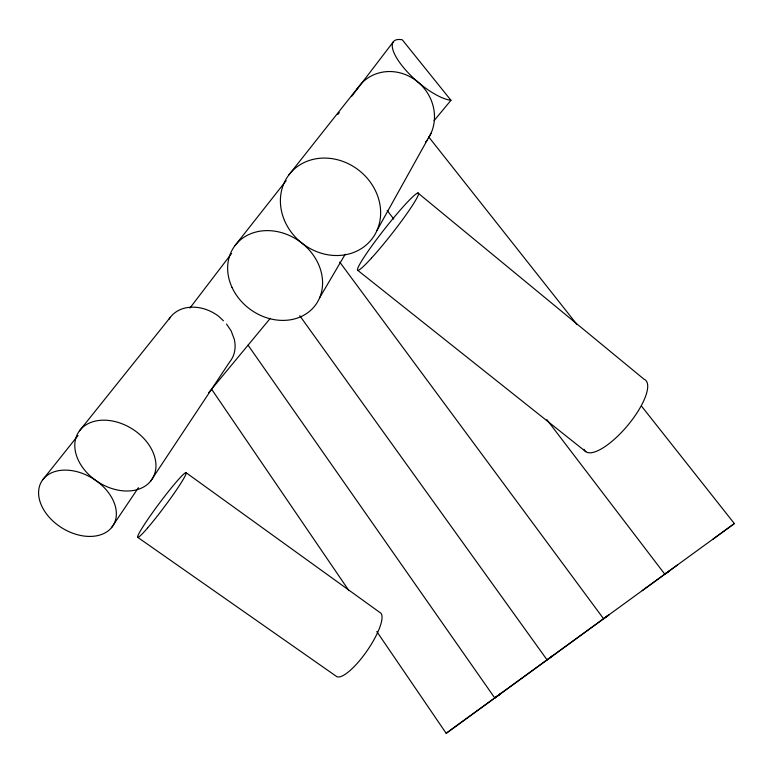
<?xml version="1.0" encoding="UTF-8"?>
<svg xmlns="http://www.w3.org/2000/svg" width="773" height="773" viewBox="0 0 773 773"><rect width="100%" height="100%" fill="white"/><g stroke="black" fill="none" stroke-linecap="round" stroke-linejoin="round"><path stroke-width="1.16" d="M377.04 230.354L431.063 133.227M319.674 297.702L345.241 254.22M150.435 481.405A43.636 31.558 32.2 0 0 115.506 421.681A43.636 31.558 32.2 0 0 80.16 463.694A43.636 31.558 32.2 0 0 150.435 481.405L229.629 361.996A37.143 29.413 34.7 0 0 234.287 339.26L231.137 330.873L226.499 324.013M111.496 527.688A41.993 29.132 31.6 0 0 76.807 471.636A41.993 29.132 31.6 0 0 44.138 510.47A41.993 29.132 31.6 0 0 111.496 527.688L138.415 487.676M189.897 308.079L231.629 253.447M337.801 114.481L339.27 112.568M351.715 96.277L393.457 41.645M235.06 245.534L286.145 180.679M288.957 174.824L358.885 86.441M42.766 479.724L78.034 435.499M79.513 430.783L170.302 317.345M208.555 392.848L270.25 318.379M434.078 120.656L450.959 100.287L402.269 39.79A43.066 14.387 41.4 0 0 402.665 66.488A43.066 14.387 41.4 0 0 450.959 100.287M641.503 406.115L734.35 523.572L713.054 539.11M677.341 565.073L664.78 574.184L546.859 419.662M376.818 631.57L446.176 733.306L734.35 523.572M642.237 590.649L668.887 571.228L664.78 574.184M609.201 614.661L603.558 618.748L339.714 262.057M248.056 345.173L494.749 697.951L608.564 615.134L607.201 616.11M446.176 733.306L501.184 693.313L494.749 697.951M551.023 657.011L552.821 655.707L547.062 659.871L299.769 315.713M137.691 537.322L336.323 676.317A38.66 10.638 -55.4 0 0 367.484 650.18A38.66 10.638 -55.4 0 0 379.91 612.506L185.916 472.583M357.715 270.318L585.866 451.703M417.893 192.941L643.977 379.176A46.602 15.595 -50 0 1 626.526 426.812A46.602 15.595 -50 0 1 583.953 449.277M223.455 320.795L218.711 316.321A37.143 29.413 34.7 0 0 169.055 319.172M428.841 137.092L577.102 324.65M387.186 210.44L393.776 219.078M211.589 389.186L348.942 590.669M356.865 89.359A43.51 40.37 48.2 0 1 414.434 79.406A43.51 40.37 48.2 0 1 428.261 138.415M426.928 140.357A43.51 40.37 48.2 0 1 425.498 142.184M232.055 287.469A50.042 42.013 35.6 0 0 313.954 306.997A50.042 42.013 35.6 0 0 279.343 232.055A50.042 42.013 35.6 0 0 232.055 287.469M284.454 220.392A52.448 46.225 38.5 0 0 370.673 240.529A52.448 46.225 38.5 0 0 336.429 159.48A52.448 46.225 38.5 0 0 284.454 220.392M371.446 258.143A49.143 4.329 -51.8 0 0 418.551 193.936A49.143 4.329 -51.8 0 0 374.074 242.838A49.143 4.329 -51.8 0 0 371.446 258.143M147.585 527.969A40.389 3.073 -53.2 0 0 186.071 473.714A40.389 3.073 -53.2 0 0 152.059 513.291A40.389 3.073 -53.2 0 0 147.585 527.969"/></g></svg>
